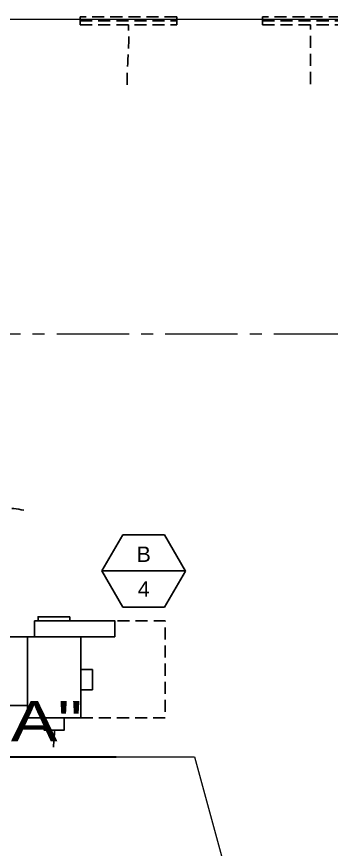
# Model space of a CAD drawing. Header units: inches. Extents: x -26012 to 27, y -3347 to 2082.
# Drawn here: x -23798.9 to -23642.4, y 1118 to 1531.6 of the extents above; entities that cross this region are included whole.
import ezdxf
from ezdxf.enums import TextEntityAlignment as Align

# ---------------------------------------------------------------- set-up
doc = ezdxf.new("R2010")
doc.units = ezdxf.units.IN
doc.header["$LTSCALE"] = 48
doc.header["$MEASUREMENT"] = 0
doc.linetypes.add('A_Column Grid$0$CENTER2', pattern=[1.125, 0.75, -0.125, 0.125, -0.125])
doc.linetypes.add('HIDDEN2', pattern=[0.1875, 0.125, -0.0625])
for name, color, linetype in [('A104$0$A-AREA-IDEN', 8, 'Continuous'), ('A104$0$A-FLOR-SLAB', 8, 'Continuous'), ('A_Column Grid$0$A-GRID-GRD1-15', 8, 'A_Column Grid$0$CENTER2'), ('M-HVAC-blck', 6, 'Continuous'), ('M-HVAC-clrn', 1, 'HIDDEN2'), ('M-HVAC-eqpm-fptd', 94, 'Continuous'), ('M-HVAC-Flex', 5, 'Continuous'), ('M-HVAC-FUTR', 4, 'HIDDEN2'), ('M-HVAC-supp', 93, 'Continuous'), ('M-HVAC-Term-Supp', 92, 'Continuous'), ('M-HVAC-TEXT', 6, 'Continuous'), ('XREF', 8, 'Continuous')]:
    doc.layers.add(name, color=color, linetype=linetype)
doc.styles.add('A104$0$Arial', font='arial.ttf', dxfattribs={"height": 0.076839})
doc.styles.add('M08', font='arial.ttf', dxfattribs={"height": 7.68})

# ---------------------------------------------------------------- blocks, each defined once
blk = doc.blocks.new('A104')
at = {"layer": 'A104$0$A-AREA-IDEN', "lineweight": 30}
blk.add_line((-23926.4359, 1163.8686, 0.2066), (-23749.3671, 1163.8686, 0.2066), dxfattribs=at)
at = {"layer": 'A104$0$A-AREA-IDEN', "lineweight": 0, "elevation": 0.2066, "flags": 128}
blk.add_lwpolyline([(-23760.5768, 1163.8686), (-23710.4053, 1163.8686), (-23628.2191, 862.6629)], dxfattribs=at)
at = {"layer": 'A104$0$A-FLOR-SLAB', "lineweight": 0, "flags": 128}
blk.add_lwpolyline([(-23869.2731, 1530.3475), (-21072.7739, 1530.3449), (-21072.7739, -6.1545), (-22489.2736, -6.1545), (-22489.2736, 53.8448), (-22872.7736, 53.8448), (-22872.7736, -6.1545), (-24409.272, -6.1545)], dxfattribs=at)
at = {"layer": 'A104$0$A-AREA-IDEN', "lineweight": 30, "insert": (-23926.4369, 1171.3476, 0.2066), "char_height": 19.999996, "attachment_point": 7, "line_spacing_factor": 0.6, "style": 'A104$0$Arial'}
blk.add_mtext('\\H1x;\\W1.24688;MECH "A"', dxfattribs=at)
blk = doc.blocks.new('A_Column Grid')
at = {"layer": 'A_Column Grid$0$A-GRID-GRD1-15', "lineweight": 0}
blk.add_line((-23941.02, 1374.09), (-20840.23, 1374.09), dxfattribs=at)
blk = doc.blocks.new('A$C4BF10DA9')
at = {"layer": 'M-HVAC-clrn', "flags": 128}
blk.add_lwpolyline([(6, 42), (6, 0), (54.25, 0), (54.25, 25)], dxfattribs=at)
at = {"layer": 'M-HVAC-eqpm-fptd'}
for p, q in [((6, 68.5), (6, 42)), ((46.25, 68.5), (6, 68.5)), ((46.25, 42), (46.25, 68.5)), ((6, 42), (46.25, 42))]:
    blk.add_line(p, q, dxfattribs=at)
for points in [[(12.25, 68.5), (46.25, 68.5), (46.25, 80.5), (12.25, 80.5)], [(46.25, 25), (54.25, 25), (54.25, 65), (46.25, 65)], [(6, 50.25), (6, 60.25), (0, 60.25), (0, 50.25)], [(30, 42), (20, 42), (20, 36.25), (30, 36.25)]]:
    blk.add_lwpolyline(points, close=True, dxfattribs=at)
at = {"layer": 'M-HVAC-supp'}
blk.add_lwpolyline([(56.25, 47.5), (56.25, 63.25), (54.25, 63.25), (54.25, 47.5)], close=True, dxfattribs=at)
blk = doc.blocks.new('SD-A')
at = {"layer": 'M-HVAC-FUTR'}
for p, q in [((2473.34, 316.58), (2425.34, 316.58)), ((2425.34, 316.58), (2425.34, 312.58)), ((2473.34, 314.58), (2425.34, 314.58)), ((2473.34, 312.58), (2473.34, 316.58)), ((2425.34, 312.58), (2473.34, 312.58))]:
    blk.add_line(p, q, dxfattribs=at)
blk = doc.blocks.new('A$C73FD2CE6')
at = {"layer": 'M-HVAC-blck'}
for p, q in [((10.41, 36), (0, 18.01)), ((10.41, 36), (31.18, 36)), ((41.57, 17.97), (31.18, 36)), ((0, 18.01), (10.37, 0)), ((0.01, 17.99), (41.56, 17.99)), ((31.17, 0), (41.57, 17.97)), ((10.37, 0), (31.17, 0))]:
    blk.add_line(p, q, dxfattribs=at)
at = {"layer": 'M-HVAC-TEXT', "style": 'M08'}
for tag, p in [('2', (20.78, 26.3)), ('1', (20.78, 8.99))]:
    blk.add_attdef(tag, text='', height=7.68, dxfattribs=at).set_placement(p, align=Align.MIDDLE)

msp = doc.modelspace()

# ---------------------------------------------------------------- linework, layer by layer
at = {"layer": 'M-HVAC-Flex'}
msp.add_spline([(-23780.63, 1168.74), (-23779.95, 1177.22)], degree=3, dxfattribs=at)
at = {"layer": 'M-HVAC-FUTR'}
for points in [[(-23743.91, 1497.77), (-23743.9, 1503.45), (-23743.21, 1518.4), (-23743.34, 1527.6, 0)], [(-23652.73, 1498.14, 0), (-23652.73, 1527.6, 0)], [(-23795.4, 1286.5), (-23811.94, 1284.78), (-23818.5, 1269.74), (-23836, 1273.6, 0)]]:
    msp.add_spline(points, degree=3, dxfattribs=at)

# ---------------------------------------------------------------- block references
at = {"layer": 'M-HVAC-blck'}
msp.add_blockref('A$C73FD2CE6', (-23756.52, 1238.26), dxfattribs=at).add_auto_attribs({'2': 'B', '1': '4'})
at = {"layer": 'M-HVAC-FUTR', "rotation": 90.00000000000001}
msp.add_blockref('A$C4BF10DA9', (-23725.02, 1177.22), dxfattribs=at)
at = {"layer": 'M-HVAC-Term-Supp', "rotation": 180}
for p in [(-21294, 1844.17, 0), (-21203.39, 1844.17, 0)]:
    msp.add_blockref('SD-A', p, dxfattribs=at)
at = {"layer": 'XREF'}
for name in ['A_Column Grid', 'A104']:
    msp.add_blockref(name, (0, 0), dxfattribs=at)

doc.saveas('drawing.dxf')
